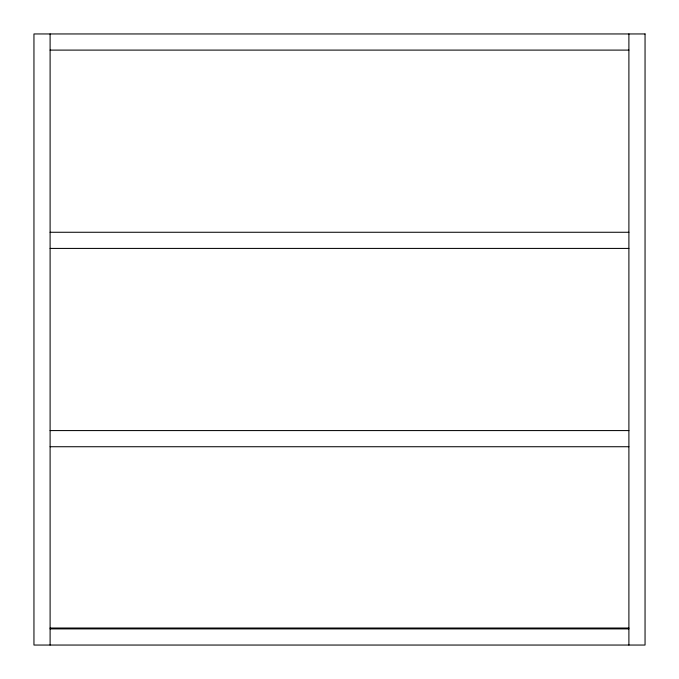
<?xml version="1.0" encoding="UTF-8"?>
<svg xmlns="http://www.w3.org/2000/svg" width="679" height="679" viewBox="0 0 679 679"><rect width="100%" height="100%" fill="white"/><g stroke="black" fill="none" stroke-linecap="round" stroke-linejoin="round"><path stroke-width="1.02" d="M50.102 50.102L628.898 50.102M50.102 232.269L628.898 232.269M50.102 248.421L628.898 248.421M50.102 430.579L628.898 430.579M50.102 446.731L628.898 446.731M50.102 628.024L628.898 628.024M50.102 628.898L628.898 628.898M628.898 33.95L628.898 645.05M50.102 33.95L50.102 645.05M645.05 33.95L33.95 33.95L33.95 645.05L645.05 645.05L645.05 33.95"/></g></svg>
